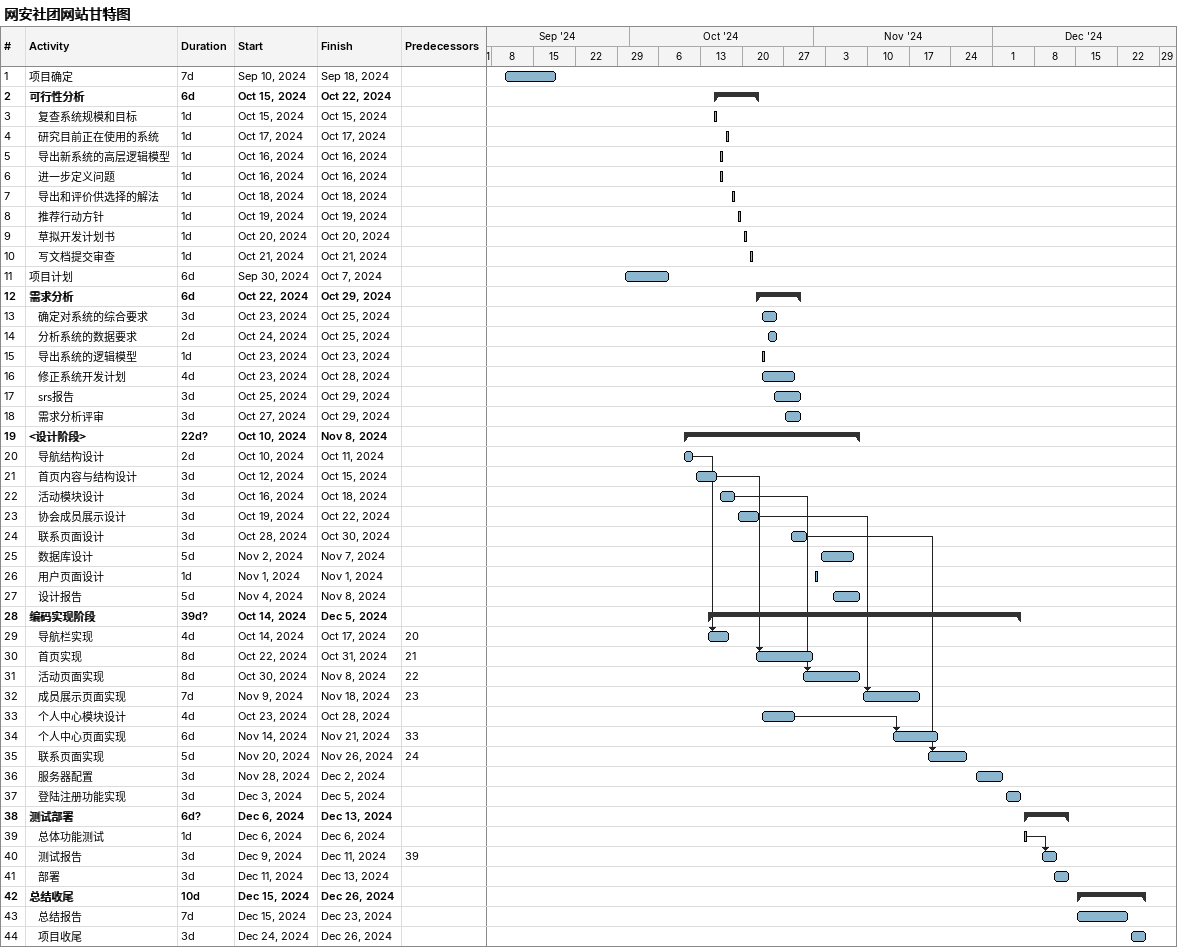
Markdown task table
网安社团网站甘特图

| ID | Level | Task | Duration | Start | Finish | Predecessors |
|---|---|---|---|---|---|---|
| 1 | 1 | 项目确定 | 7d | 2024-09-10 | 2024-09-18 |  |
| 2 | 1 | **可行性分析** | 6d | 2024-10-15 | 2024-10-22 |  |
| 3 | 2 | 复查系统规模和目标 | 1d | 2024-10-15 | 2024-10-15 |  |
| 4 | 2 | 研究目前正在使用的系统 | 1d | 2024-10-17 | 2024-10-17 |  |
| 5 | 2 | 导出新系统的高层逻辑模型 | 1d | 2024-10-16 | 2024-10-16 |  |
| 6 | 2 | 进一步定义问题 | 1d | 2024-10-16 | 2024-10-16 |  |
| 7 | 2 | 导出和评价供选择的解法 | 1d | 2024-10-18 | 2024-10-18 |  |
| 8 | 2 | 推荐行动方针 | 1d | 2024-10-19 | 2024-10-19 |  |
| 9 | 2 | 草拟开发计划书 | 1d | 2024-10-20 | 2024-10-20 |  |
| 10 | 2 | 写文档提交审查 | 1d | 2024-10-21 | 2024-10-21 |  |
| 11 | 1 | 项目计划 | 6d | 2024-09-30 | 2024-10-07 |  |
| 12 | 1 | **需求分析** | 6d | 2024-10-22 | 2024-10-29 |  |
| 13 | 2 | 确定对系统的综合要求 | 3d | 2024-10-23 | 2024-10-25 |  |
| 14 | 2 | 分析系统的数据要求 | 2d | 2024-10-24 | 2024-10-25 |  |
| 15 | 2 | 导出系统的逻辑模型 | 1d | 2024-10-23 | 2024-10-23 |  |
| 16 | 2 | 修正系统开发计划 | 4d | 2024-10-23 | 2024-10-28 |  |
| 17 | 2 | srs报告 | 3d | 2024-10-25 | 2024-10-29 |  |
| 18 | 2 | 需求分析评审 | 3d | 2024-10-27 | 2024-10-29 |  |
| 19 | 1 | **<设计阶段>** | 22d? | 2024-10-10 | 2024-11-08 |  |
| 20 | 2 | 导航结构设计 | 2d | 2024-10-10 | 2024-10-11 |  |
| 21 | 2 | 首页内容与结构设计 | 3d | 2024-10-12 | 2024-10-15 |  |
| 22 | 2 | 活动模块设计 | 3d | 2024-10-16 | 2024-10-18 |  |
| 23 | 2 | 协会成员展示设计 | 3d | 2024-10-19 | 2024-10-22 |  |
| 24 | 2 | 联系页面设计 | 3d | 2024-10-28 | 2024-10-30 |  |
| 25 | 2 | 数据库设计 | 5d | 2024-11-02 | 2024-11-07 |  |
| 26 | 2 | 用户页面设计 | 1d | 2024-11-01 | 2024-11-01 |  |
| 27 | 2 | 设计报告 | 5d | 2024-11-04 | 2024-11-08 |  |
| 28 | 1 | **编码实现阶段** | 39d? | 2024-10-14 | 2024-12-05 |  |
| 29 | 2 | 导航栏实现 | 4d | 2024-10-14 | 2024-10-17 | 20 |
| 30 | 2 | 首页实现 | 8d | 2024-10-22 | 2024-10-31 | 21 |
| 31 | 2 | 活动页面实现 | 8d | 2024-10-30 | 2024-11-08 | 22 |
| 32 | 2 | 成员展示页面实现 | 7d | 2024-11-09 | 2024-11-18 | 23 |
| 33 | 2 | 个人中心模块设计 | 4d | 2024-10-23 | 2024-10-28 |  |
| 34 | 2 | 个人中心页面实现 | 6d | 2024-11-14 | 2024-11-21 | 33 |
| 35 | 2 | 联系页面实现 | 5d | 2024-11-20 | 2024-11-26 | 24 |
| 36 | 2 | 服务器配置 | 3d | 2024-11-28 | 2024-12-02 |  |
| 37 | 2 | 登陆注册功能实现 | 3d | 2024-12-03 | 2024-12-05 |  |
| 38 | 1 | **测试部署** | 6d? | 2024-12-06 | 2024-12-13 |  |
| 39 | 2 | 总体功能测试 | 1d | 2024-12-06 | 2024-12-06 |  |
| 40 | 2 | 测试报告 | 3d | 2024-12-09 | 2024-12-11 | 39 |
| 41 | 2 | 部署 | 3d | 2024-12-11 | 2024-12-13 |  |
| 42 | 1 | **总结收尾** | 10d | 2024-12-15 | 2024-12-26 |  |
| 43 | 2 | 总结报告 | 7d | 2024-12-15 | 2024-12-23 |  |
| 44 | 2 | 项目收尾 | 3d | 2024-12-24 | 2024-12-26 |  |
